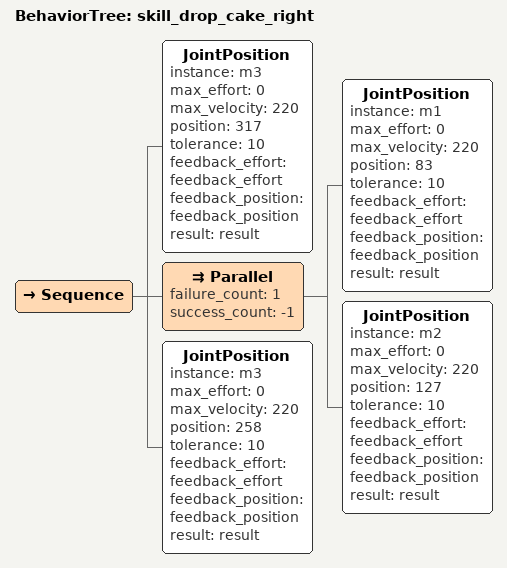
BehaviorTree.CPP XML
<?xml version="1.0" encoding="UTF-8"?>
<root BTCPP_format="4">
  <BehaviorTree ID="skill_drop_cake_right">
    <Sequence>
      <JointPosition instance="m3"
                     max_effort="0"
                     max_velocity="220"
                     position="317"
                     tolerance="10"
                     feedback_effort="feedback_effort"
                     feedback_position="feedback_position"
                     result="result"/>
      <Parallel failure_count="1"
                success_count="-1">
        <JointPosition instance="m1"
                       max_effort="0"
                       max_velocity="220"
                       position="83"
                       tolerance="10"
                       feedback_effort="feedback_effort"
                       feedback_position="feedback_position"
                       result="result"/>
        <JointPosition instance="m2"
                       max_effort="0"
                       max_velocity="220"
                       position="127"
                       tolerance="10"
                       feedback_effort="feedback_effort"
                       feedback_position="feedback_position"
                       result="result"/>
      </Parallel>
      <JointPosition instance="m3"
                     max_effort="0"
                     max_velocity="220"
                     position="258"
                     tolerance="10"
                     feedback_effort="feedback_effort"
                     feedback_position="feedback_position"
                     result="result"/>
    </Sequence>
  </BehaviorTree>

</root>
